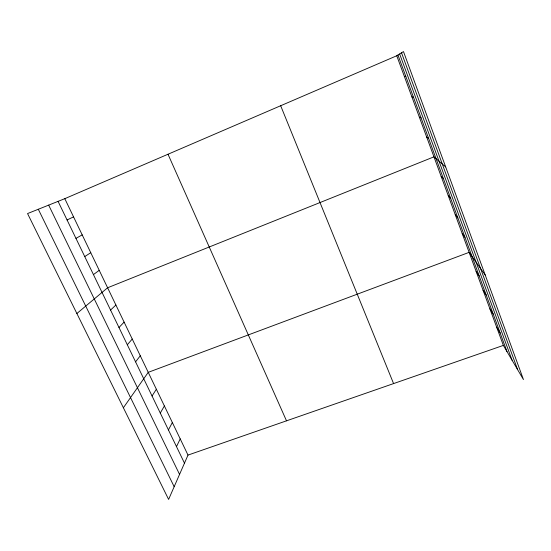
<?xml version="1.0" encoding="UTF-8"?>
<svg xmlns="http://www.w3.org/2000/svg" width="551" height="551" viewBox="0 0 551 551"><rect width="100%" height="100%" fill="white"/><g stroke="black" fill="none" stroke-linecap="round" stroke-linejoin="round"><path stroke-width="0.83" d="M503.359 345.401L188.001 455.092L168.613 499.413L27.55 213.561L64.804 198.67L396.754 55.761L403.49 51.587L523.45 379.57L503.359 345.401L396.754 55.761M176.499 446.627L180.211 438.885M168.434 429.932L172.346 422.5M160.286 413.057L164.391 405.956M152.055 395.997L156.36 389.233M123.383 407.761L148.24 372.338L469.115 252.358L485.217 275.039M135.567 361.855L140.278 355.767M127.322 344.768L132.24 339.03M118.982 327.501L124.113 322.115M110.558 310.055L115.903 305.027M76.871 313.512L107.61 287.767L433.961 156.842L445.676 166.925M93.443 274.598L99.228 270.321M84.744 256.587L90.757 252.689M75.955 238.376L82.195 234.871M67.064 219.966L73.545 216.867M404.365 76.444L405.756 76.238M411.893 96.893L413.47 97.203M419.332 117.108L421.088 117.928M426.688 137.089L428.616 138.411M441.151 176.375L443.417 178.662M448.259 195.695L450.684 198.436M455.284 214.794L457.874 217.989M462.241 233.679L464.982 237.323M476.119 271.388L479.163 275.899M483.041 290.205L486.244 295.143M489.894 308.808L493.235 314.166M496.665 327.204L500.15 332.969M38.308 209.263L174.171 486.705M48.667 205.124L179.557 474.397M58.082 201.356L184.475 463.157M64.804 198.67L188.001 455.092M168.007 154.239L286.506 420.833M280.673 105.737L393.579 383.592M397.953 55.017L506.989 351.566M401.527 52.806L517.651 369.7M399.647 53.964L512.065 360.202"/></g></svg>
